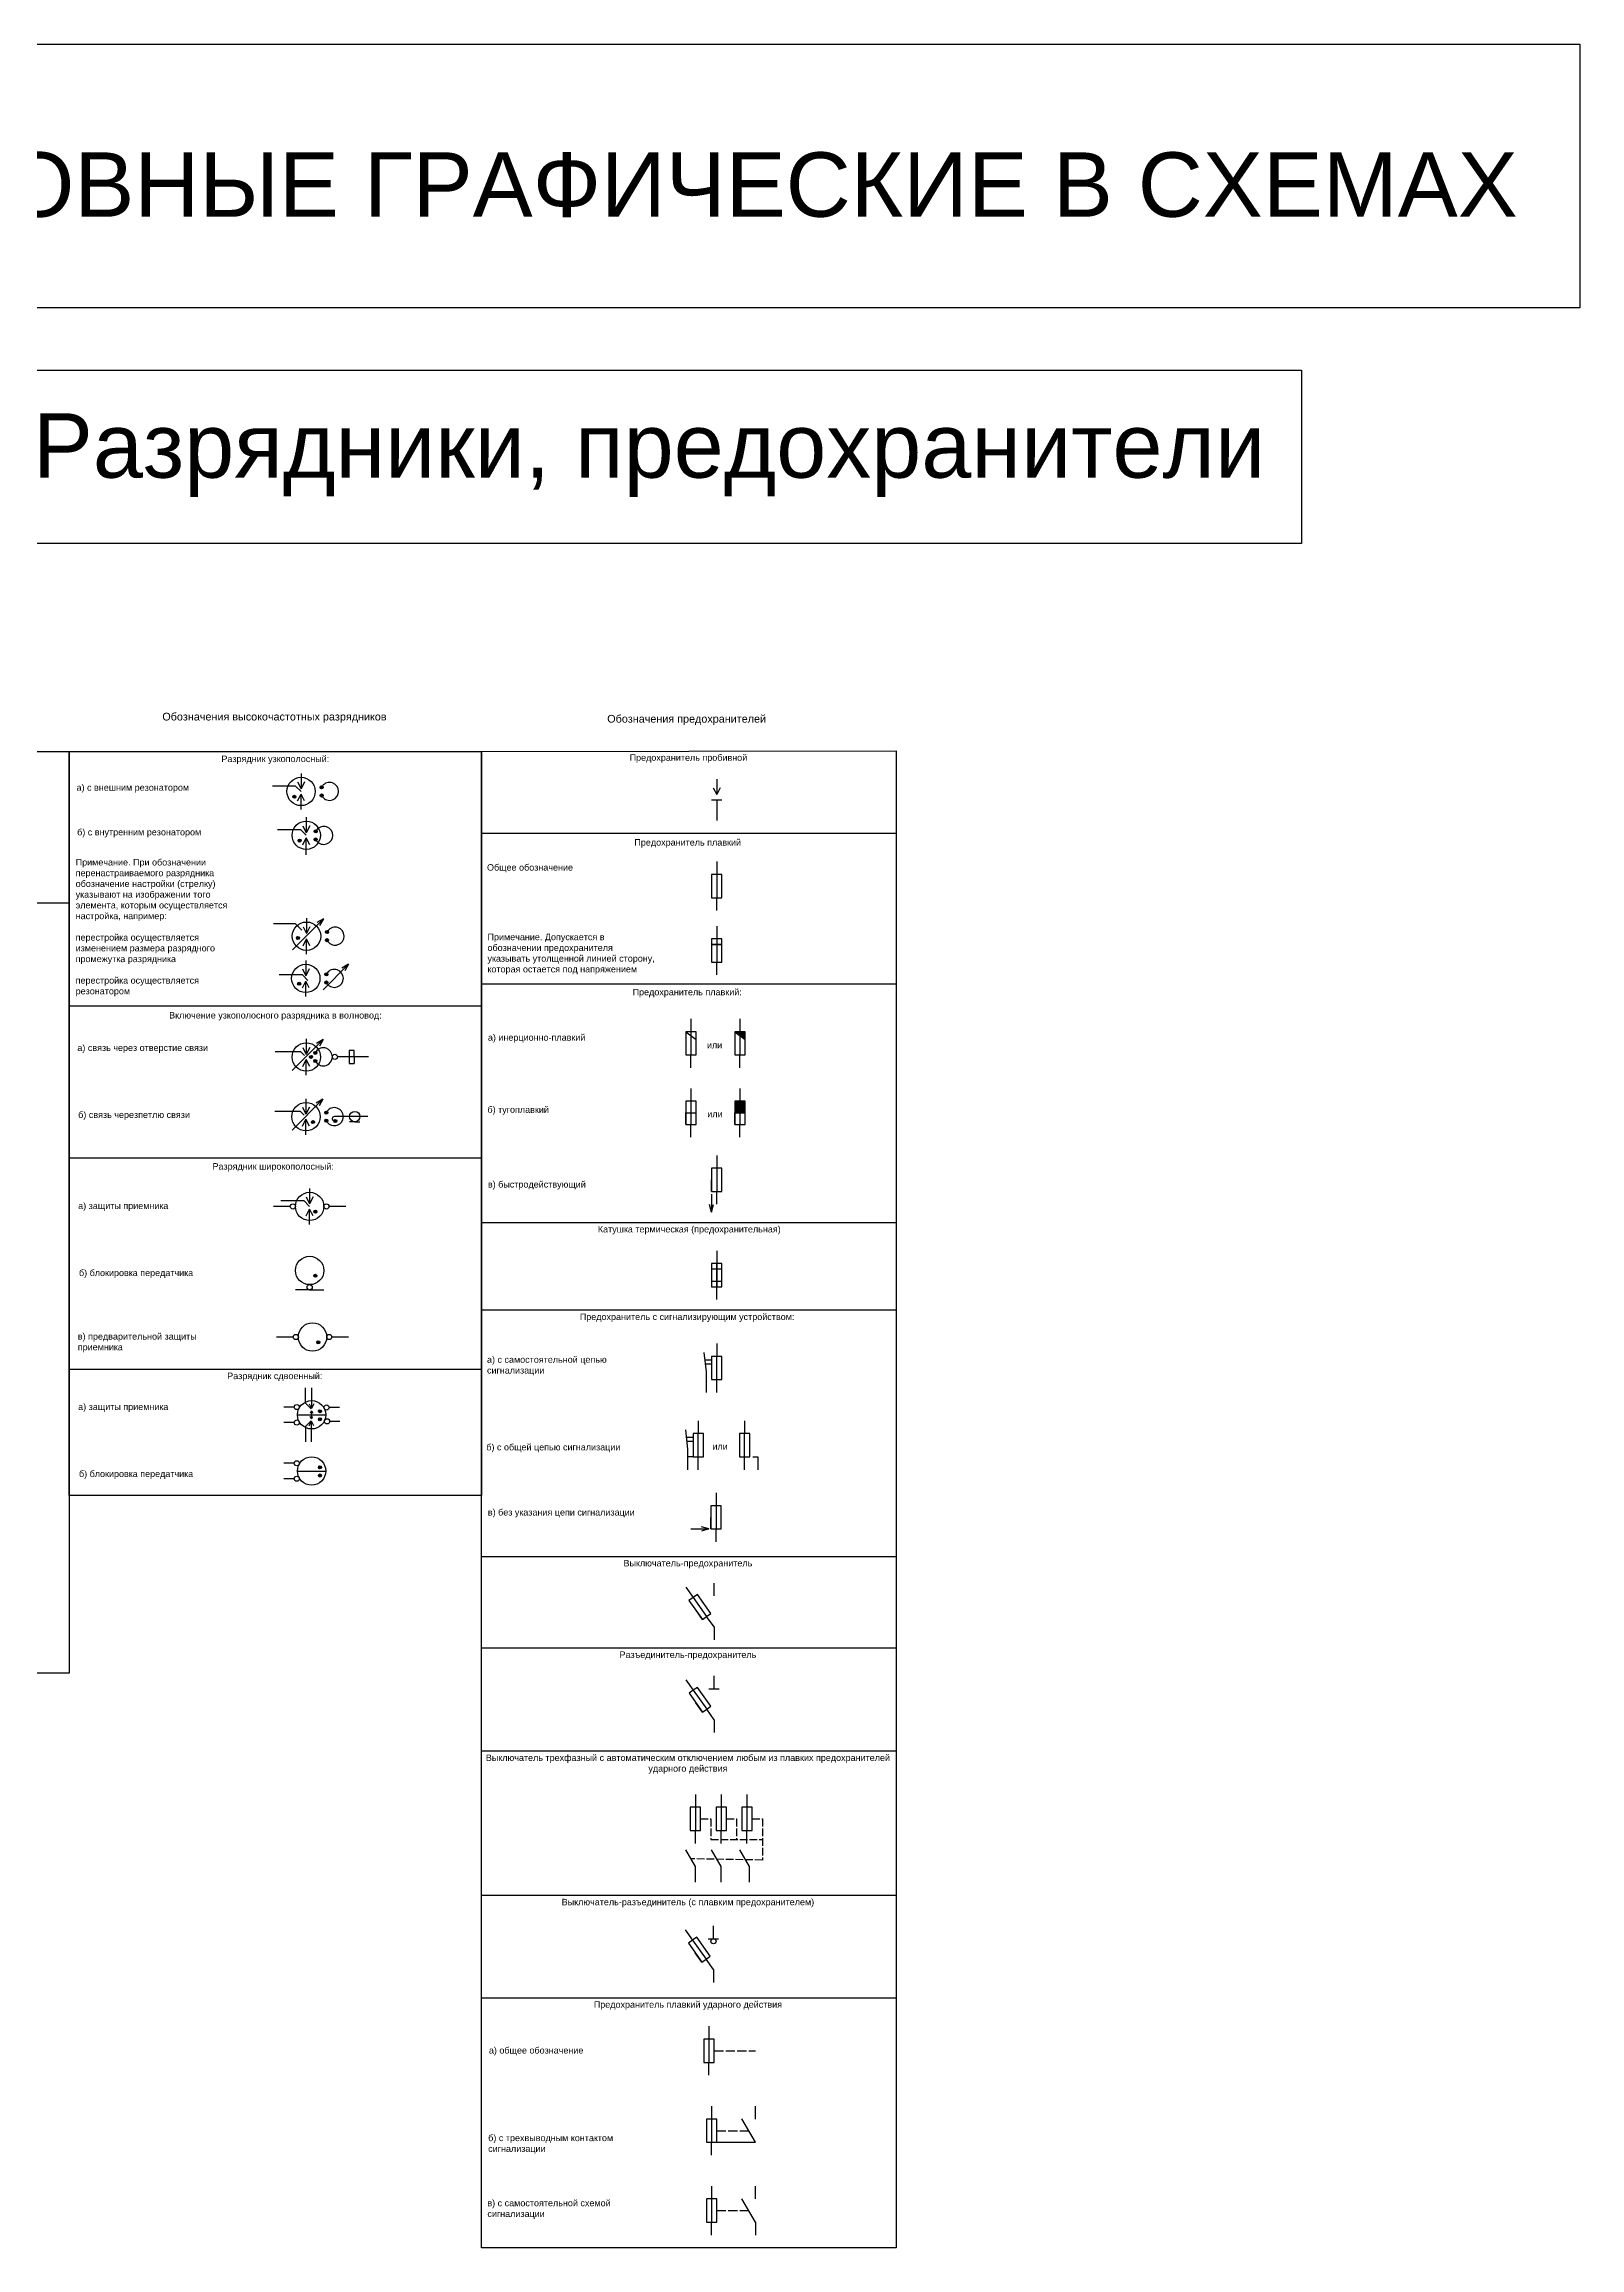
# Model space of a CAD drawing. Header units: millimetres. Extents: x 1912 to 3443, y 1498 to 2353.
# Drawn here: x 2292 to 2888, y 1498 to 2353 of the extents above; entities that cross this region are included whole.
import ezdxf

# ---------------------------------------------------------------- set-up
doc = ezdxf.new("R2010")
doc.units = ezdxf.units.MM
doc.linetypes.add('ACAD_ISO02W100', pattern=[15, 12, -3])
doc.layers.add('Пунктир', color=7, linetype='ACAD_ISO02W100')
doc.styles.get("Standard").update_dxf_attribs({"font": 'arial.ttf'})

msp = doc.modelspace()

# ---------------------------------------------------------------- hatches: boundary and pattern name
at = {"true_color": 0x000000}
h = msp.add_hatch(color=18, dxfattribs=at)
h.dxf.hatch_style = 1
h.paths.add_polyline_path([(2389.7, 2061.16, 1), (2388.51, 2061.16, 1)])
h = msp.add_hatch(color=18, dxfattribs=at)
h.dxf.hatch_style = 1
h.paths.add_polyline_path([(2399.95, 2065.33, 0.577673), (2399.05, 2064.81, 0.301784), (2399.42, 2064.26, -0.086002)])
h.paths.add_polyline_path([(2399.95, 2065.33, 0.086002), (2399.42, 2064.26, 0.536353), (2400.25, 2064.81, 0.26769)])
h.paths.add_polyline_path([(2399.43, 2062.23, 0.085826), (2399.97, 2061.16, 0.258394), (2400.25, 2061.67, 0.53055)])
h.paths.add_polyline_path([(2399.43, 2062.23, 0.30672), (2399.05, 2061.67, 0.589327), (2399.97, 2061.16, -0.085826)])
h = msp.add_hatch(color=18, dxfattribs=at)
h.dxf.hatch_style = 1
h.paths.add_polyline_path([(2391.7, 2044.16, 1), (2390.51, 2044.16, 1)])
h = msp.add_hatch(color=18, dxfattribs=at)
h.dxf.hatch_style = 1
h.paths.add_polyline_path([(2397.67, 2048.24, 0.577673), (2396.77, 2047.72, 0.301784), (2397.14, 2047.17, -0.086002)])
h.paths.add_polyline_path([(2397.67, 2048.24, 0.086002), (2397.14, 2047.17, 0.536353), (2397.97, 2047.72, 0.26769)])
h.paths.add_polyline_path([(2397.15, 2045.14, 0.085826), (2397.69, 2044.07, 0.258394), (2397.97, 2044.58, 0.53055)])
h.paths.add_polyline_path([(2397.15, 2045.14, 0.30672), (2396.77, 2044.58, 0.589327), (2397.69, 2044.07, -0.085826)])
h = msp.add_hatch()
h.set_pattern_fill('ANGLE', color=256)
h.set_pattern_definition([(0, (-683.602, -0.808), (0, 6.985), [5.08, -1.905]), (90, (-683.602, -0.808), (-6.985, 4e-16), [5.08, -1.905])])
h.paths.add_polyline_path([(2411.65, 2011.74, -0.010761), (2411.78, 2011.51), (2412.04, 2011.51, 0.584546)])
h.paths.add_polyline_path([(2411.78, 2011.51, 0.010761), (2411.65, 2011.74, 0.262191), (2411.52, 2011.51, 0.267949), (2411.65, 2011.29)])
h.paths.add_polyline_path([(2411.78, 2011.51), (2411.65, 2011.29, 0.262191), (2411.91, 2011.29, 0.010761)])
h.paths.add_polyline_path([(2412.04, 2011.51), (2411.78, 2011.51, -0.010761), (2411.91, 2011.29, 0.273724)])
h = msp.add_hatch(color=18, dxfattribs=at)
h.dxf.hatch_style = 1
h.paths.add_polyline_path([(2391.08, 2006.37, 1), (2389.88, 2006.37, 1)])
h = msp.add_hatch(color=18, dxfattribs=at)
h.dxf.hatch_style = 1
h.paths.add_polyline_path([(2402.06, 2009.16, 0.577673), (2401.17, 2008.65, 0.301784), (2401.53, 2008.09, -0.086002)])
h.paths.add_polyline_path([(2402.06, 2009.16, 0.086002), (2401.53, 2008.09, 0.536353), (2402.36, 2008.65, 0.26769)])
h.paths.add_polyline_path([(2401.54, 2006.06, 0.085826), (2402.08, 2005, 0.258394), (2402.36, 2005.51, 0.53055)])
h.paths.add_polyline_path([(2401.54, 2006.06, 0.30672), (2401.16, 2005.51, 0.589327), (2402.08, 2005, -0.085826)])
h = msp.add_hatch(color=18, dxfattribs=at)
h.dxf.hatch_style = 1
h.paths.add_polyline_path([(2401.79, 1992.76, 0.577673), (2400.89, 1992.24, 0.301784), (2401.26, 1991.69, -0.086002)])
h.paths.add_polyline_path([(2401.79, 1992.76, 0.086002), (2401.26, 1991.69, 0.536353), (2402.09, 1992.24, 0.26769)])
h.paths.add_polyline_path([(2401.27, 1989.66, 0.085826), (2401.81, 1988.6, 0.258394), (2402.09, 1989.1, 0.53055)])
h.paths.add_polyline_path([(2401.27, 1989.66, 0.30672), (2400.89, 1989.1, 0.589327), (2401.81, 1988.6, -0.085826)])
h = msp.add_hatch(color=18, dxfattribs=at)
h.dxf.hatch_style = 1
h.paths.add_polyline_path([(2391.54, 1988.6, 1), (2390.34, 1988.6, 1)])
h = msp.add_hatch()
h.set_pattern_fill('ANGLE', color=256)
h.set_pattern_definition([(0, (-564.516, 65.4206), (0, 6.985), [5.08, -1.905]), (90, (-564.516, 65.4206), (-6.985, 4e-16), [5.08, -1.905])])
h.paths.add_polyline_path([(2412.64, 1989.21, 1), (2412.12, 1989.21, 1)])
h = msp.add_hatch(color=18, dxfattribs=at)
h.dxf.hatch_style = 1
h.paths.add_polyline_path([(2564, 1970), (2562, 1970), (2562, 1968.49), (2564, 1966.99)])
h.paths.add_polyline_path([(2562, 1970), (2560, 1970), (2562, 1968.49)])
h = msp.add_hatch(color=18, dxfattribs=at)
h.dxf.hatch_style = 1
h.paths.add_polyline_path([(2396.17, 1960.21, 1), (2394.97, 1960.21, 1)])
h = msp.add_hatch(color=18, dxfattribs=at)
h.dxf.hatch_style = 1
h.paths.add_polyline_path([(2397.5, 1962.28, 0.577673), (2396.6, 1961.76, 0.301784), (2396.97, 1961.21, -0.086002)])
h.paths.add_polyline_path([(2397.5, 1962.28, 0.086002), (2396.97, 1961.21, 0.536353), (2397.8, 1961.76, 0.26769)])
h.paths.add_polyline_path([(2396.98, 1959.18, 0.085826), (2397.52, 1958.12, 0.258394), (2397.8, 1958.62, 0.53055)])
h.paths.add_polyline_path([(2396.98, 1959.18, 0.30672), (2396.6, 1958.62, 0.589327), (2397.52, 1958.12, -0.085826)])
h = msp.add_hatch(color=18, dxfattribs=at)
h.dxf.hatch_style = 1
h.paths.add_polyline_path([(2564, 1943), (2562, 1943), (2562, 1938.5), (2564, 1938.5)])
h.paths.add_polyline_path([(2562, 1943), (2560, 1943), (2560, 1938.5), (2562, 1938.5)])
h = msp.add_hatch(color=18, dxfattribs=at)
h.dxf.hatch_style = 1
h.paths.add_polyline_path([(2396.91, 1934.9, 1), (2395.71, 1934.9, 1)])
h = msp.add_hatch(color=18, dxfattribs=at)
h.dxf.hatch_style = 1
h.paths.add_polyline_path([(2401.78, 1939.11, 0.577673), (2400.88, 1938.59, 0.301784), (2401.25, 1938.04, -0.086002)])
h.paths.add_polyline_path([(2401.78, 1939.11, 0.086002), (2401.25, 1938.04, 0.536353), (2402.08, 1938.59, 0.26769)])
h.paths.add_polyline_path([(2401.26, 1936.01, 0.085826), (2401.8, 1934.94, 0.258394), (2402.08, 1935.45, 0.53055)])
h.paths.add_polyline_path([(2401.26, 1936.01, 0.30672), (2400.88, 1935.45, 0.589327), (2401.8, 1934.94, -0.085826)])
h = msp.add_hatch(color=18, dxfattribs=at)
h.dxf.hatch_style = 1
h.paths.add_polyline_path([(2405.56, 1935.35, 1), (2404.36, 1935.35, 1)])
h = msp.add_hatch(color=18, dxfattribs=at)
h.dxf.hatch_style = 1
h.paths.add_polyline_path([(2397.84, 1900.13, 1), (2396.64, 1900.13, 1)])
h = msp.add_hatch(color=18, dxfattribs=at)
h.dxf.hatch_style = 1
h.paths.add_polyline_path([(2397.85, 1875.27, 1), (2396.65, 1875.27, 1)])
h = msp.add_hatch(color=18, dxfattribs=at)
h.dxf.hatch_style = 1
h.paths.add_polyline_path([(2398.96, 1849.44, 1), (2397.76, 1849.44, 1)])
h = msp.add_hatch(color=18, dxfattribs=at)
h.dxf.hatch_style = 1
h.paths.add_polyline_path([(2399.61, 1822.71, 1), (2398.42, 1822.71, 1)])
h = msp.add_hatch(color=18, dxfattribs=at)
h.dxf.hatch_style = 1
h.paths.add_polyline_path([(2399.59, 1819.57, 1), (2398.39, 1819.57, 1)])
h = msp.add_hatch(color=18, dxfattribs=at)
h.dxf.hatch_style = 1
h.paths.add_polyline_path([(2399.59, 1797.76, 1), (2398.39, 1797.76, 1)])
h = msp.add_hatch(color=18, dxfattribs=at)
h.dxf.hatch_style = 1
h.paths.add_polyline_path([(2399.62, 1800.9, 1), (2398.42, 1800.9, 1)])

# ---------------------------------------------------------------- linework, layer by layer
for p, q in [((2391.68, 2070.22), (2391.68, 2064.22)), ((2389.56, 2065.34), (2380.56, 2065.34)), ((2391.68, 2063.22), (2389.56, 2065.34)), ((2390.34, 2066.9), (2391.68, 2064.22)), ((2390.34, 2059.54), (2391.68, 2062.22)), ((2393.02, 2066.9), (2391.68, 2064.22)), ((2393.02, 2059.54), (2391.68, 2062.22)), ((2391.68, 2056.22), (2391.68, 2062.22)), ((2551.66, 2064.68), (2553, 2062)), ((2553, 2068), (2553, 2062)), ((2554.34, 2064.68), (2553, 2062)), ((2393.68, 2053.22), (2393.68, 2047.22)), ((2551, 2060), (2555, 2060)), ((2553, 2060), (2553, 2052)), ((2391.56, 2048.34), (2382.56, 2048.34)), ((2393.68, 2046.22), (2391.56, 2048.34)), ((2392.34, 2049.9), (2393.68, 2047.22)), ((2392.34, 2042.54), (2393.68, 2045.22)), ((2395.02, 2049.9), (2393.68, 2047.22)), ((2395.02, 2042.54), (2393.68, 2045.22)), ((2393.68, 2038.61), (2393.68, 2044.61)), ((2461.69, 2047), (2622.69, 2047)), ((2553, 2036), (2553, 2031)), ((2553, 2031), (2551, 2031)), ((2551, 2031), (2551, 2022)), ((2555, 2031), (2553, 2031)), ((2553, 2031), (2553, 2022)), ((2555, 2022), (2555, 2031)), ((2141, 2020), (2301.69, 2020)), ((2551, 2022), (2553, 2022)), ((2553, 2017), (2553, 2022)), ((2553, 2022), (2555, 2022)), ((2389.5, 2011.87), (2381, 2011.87)), ((2388.37, 2001.82), (2400.39, 2013.84)), ((2391.97, 2009.4), (2389.5, 2011.87)), ((2392.45, 2010.74), (2393.79, 2008.06)), ((2393.79, 2014.06), (2393.79, 2008.06)), ((2395.14, 2010.74), (2393.79, 2008.06)), ((2400.39, 2013.84), (2397.79, 2012.34)), ((2400.39, 2013.84), (2398.89, 2011.25)), ((2553, 2011), (2553, 2006)), ((2392.45, 2003.37), (2393.79, 2006.06)), ((2395.14, 2003.37), (2393.79, 2006.06)), ((2393.79, 2000.06), (2393.79, 2006.06)), ((2553, 2006), (2551, 2006)), ((2551, 2006), (2551, 1997)), ((2555, 2006), (2553, 2006)), ((2553, 2006), (2553, 1997)), ((2555, 1997), (2555, 2006)), ((2392.18, 1994.34), (2393.52, 1991.66)), ((2393.52, 1997.66), (2393.52, 1991.66)), ((2394.86, 1994.34), (2393.52, 1991.66)), ((2400.21, 1986.25), (2410.11, 1996.15)), ((2410.11, 1996.15), (2407.51, 1994.65)), ((2410.11, 1996.15), (2408.61, 1993.55)), ((2551, 1997), (2553, 1997)), ((2553, 1992), (2553, 1997)), ((2553, 1997), (2555, 1997)), ((2392.19, 1992.01), (2383.19, 1992.01)), ((2392.18, 1986.97), (2393.52, 1989.66)), ((2394.31, 1989.88), (2392.19, 1992.01)), ((2394.86, 1986.97), (2393.52, 1989.66)), ((2393.52, 1983.66), (2393.52, 1989.66)), ((2461.69, 1988.58), (2622.69, 1988.58)), ((2301.69, 1980), (2461.69, 1980)), ((2393.71, 1967.17), (2393.71, 1961.17)), ((2543, 1970), (2541, 1970)), ((2541, 1970), (2541, 1961)), ((2541, 1970), (2544.99, 1966.99)), ((2543, 1975), (2543, 1970)), ((2545, 1970), (2543, 1970)), ((2543, 1970), (2543, 1961)), ((2545, 1961), (2545, 1970)), ((2562, 1970), (2560, 1970)), ((2560, 1970), (2560, 1961)), ((2562, 1975), (2562, 1970)), ((2564, 1970), (2562, 1970)), ((2562, 1970), (2562, 1961)), ((2564, 1961), (2564, 1970)), ((2391.59, 1962.22), (2381.59, 1962.22)), ((2388.28, 1954.94), (2400.3, 1966.96)), ((2393, 1960.81), (2391.59, 1962.22)), ((2392.37, 1963.86), (2393.71, 1961.17)), ((2392.37, 1956.49), (2393.71, 1959.17)), ((2395.05, 1963.86), (2393.71, 1961.17)), ((2395.05, 1956.49), (2393.71, 1959.17)), ((2393.71, 1953.17), (2393.71, 1959.17)), ((2400.3, 1966.96), (2397.71, 1965.46)), ((2400.3, 1966.96), (2398.8, 1964.36)), ((2417.82, 1960.21), (2405.82, 1960.21)), ((2412.32, 1962.71), (2410.32, 1962.71)), ((2410.32, 1962.71), (2410.32, 1957.71)), ((2412.32, 1960.21), (2412.32, 1962.71)), ((2417.82, 1960.21), (2412.32, 1960.21)), ((2412.32, 1960.21), (2412.32, 1957.71)), ((2541, 1961), (2543, 1961)), ((2543, 1956), (2543, 1961)), ((2543, 1961), (2545, 1961)), ((2560, 1961), (2562, 1961)), ((2562, 1956), (2562, 1961)), ((2562, 1961), (2564, 1961)), ((2410.32, 1957.71), (2412.32, 1957.71)), ((2388.17, 1931.76), (2400.19, 1943.79)), ((2393.59, 1944), (2393.59, 1938)), ((2400.19, 1943.79), (2397.59, 1942.29)), ((2400.19, 1943.79), (2398.69, 1941.19)), ((2543, 1943), (2541, 1943)), ((2541, 1943), (2541, 1934)), ((2543, 1948), (2543, 1943)), ((2545, 1943), (2543, 1943)), ((2543, 1943), (2543, 1934)), ((2545, 1934), (2545, 1943)), ((2562, 1943), (2560, 1943)), ((2560, 1943), (2560, 1934)), ((2562, 1948), (2562, 1943)), ((2564, 1943), (2562, 1943)), ((2562, 1943), (2562, 1934)), ((2564, 1934), (2564, 1943)), ((2391.47, 1939.05), (2381.47, 1939.05)), ((2392.89, 1937.63), (2391.47, 1939.05)), ((2392.25, 1940.68), (2393.59, 1938)), ((2392.25, 1933.32), (2393.59, 1936)), ((2394.93, 1940.68), (2393.59, 1938)), ((2394.93, 1933.32), (2393.59, 1936)), ((2393.59, 1930), (2393.59, 1936)), ((2417.6, 1937.03), (2404.6, 1937.03)), ((2412.51, 1935.03), (2410.51, 1935.03)), ((2412.51, 1935.03), (2414.51, 1935.03)), ((2541, 1934), (2541, 1938.5)), ((2541, 1938.5), (2545, 1938.5)), ((2541, 1934), (2543, 1934)), ((2543, 1929), (2543, 1934)), ((2543, 1934), (2545, 1934)), ((2560, 1934), (2560, 1938.5)), ((2560, 1938.5), (2564, 1938.5)), ((2560, 1934), (2562, 1934)), ((2562, 1929), (2562, 1934)), ((2562, 1934), (2564, 1934)), ((2301.69, 1921), (2461.69, 1921)), ((2553, 1917), (2551, 1917)), ((2551, 1917), (2551, 1908)), ((2553, 1922), (2553, 1917)), ((2555, 1917), (2553, 1917)), ((2553, 1917), (2553, 1908)), ((2555, 1908), (2555, 1917)), ((2395, 1909.18), (2395, 1903.18)), ((2551, 1908), (2551, 1912.5)), ((2551, 1908), (2553, 1908)), ((2553, 1903), (2553, 1908)), ((2553, 1908), (2555, 1908)), ((2387.5, 1902.18), (2381, 1902.18)), ((2392.88, 1904.31), (2383.88, 1904.31)), ((2395, 1902.18), (2392.88, 1904.31)), ((2393.66, 1905.87), (2395, 1903.18)), ((2393.66, 1898.5), (2395, 1901.18)), ((2396.34, 1905.87), (2395, 1903.18)), ((2396.34, 1898.5), (2395, 1901.18)), ((2395, 1895.18), (2395, 1901.18)), ((2409, 1902.18), (2402.5, 1902.18)), ((2551, 1900), (2550.22, 1902.9)), ((2551, 1907), (2551, 1900)), ((2551, 1900), (2551.78, 1902.9)), ((2461.69, 1896), (2622.69, 1896)), ((2553, 1885), (2553, 1880)), ((2553, 1885), (2553, 1880)), ((2553, 1880), (2551, 1880)), ((2551, 1880), (2551, 1871)), ((2553, 1880), (2551, 1880)), ((2551, 1880), (2551, 1871)), ((2555, 1877.79), (2551, 1877.79)), ((2551, 1873.21), (2555, 1873.21)), ((2555, 1880), (2553, 1880)), ((2553, 1880), (2553, 1871)), ((2555, 1880), (2553, 1880)), ((2553, 1871), (2553, 1880)), ((2555, 1871), (2555, 1880)), ((2555, 1871), (2555, 1880)), ((2395.01, 1869.82), (2389.51, 1869.82)), ((2395.01, 1869.82), (2400.51, 1869.82)), ((2551, 1871), (2553, 1871)), ((2551, 1871), (2553, 1871)), ((2553, 1866), (2553, 1871)), ((2553, 1871), (2555, 1871)), ((2553, 1866), (2553, 1871)), ((2553, 1871), (2555, 1871)), ((2461.69, 1862), (2622.69, 1862)), ((2388.62, 1851.5), (2382.12, 1851.5)), ((2410.12, 1851.5), (2403.62, 1851.5)), ((2553, 1849), (2553, 1844)), ((2301.69, 1839), (2461.69, 1839)), ((2549, 1838), (2548.17, 1845.45)), ((2551, 1842.5), (2548.5, 1842.5)), ((2551, 1841), (2548.67, 1841)), ((2553, 1844), (2551, 1844)), ((2551, 1844), (2551, 1835)), ((2555, 1844), (2553, 1844)), ((2553, 1835), (2553, 1844)), ((2555, 1835), (2555, 1844)), ((2393.44, 1825.79), (2393.44, 1831.74)), ((2395.77, 1831.81), (2395.77, 1823.81)), ((2549, 1830), (2549, 1838)), ((2551, 1835), (2553, 1835)), ((2553, 1830), (2553, 1835)), ((2553, 1835), (2555, 1835)), ((2389, 1824.31), (2385, 1824.31)), ((2395.56, 1823.66), (2393.44, 1825.79)), ((2394.87, 1825.6), (2395.77, 1823.81)), ((2395.77, 1822.81), (2395.27, 1821.94)), ((2396.66, 1825.6), (2395.77, 1823.81)), ((2395.77, 1822.31), (2395.77, 1822.81)), ((2395.77, 1822.81), (2396.27, 1821.94)), ((2395.77, 1821.31), (2395.77, 1822.31)), ((2406.6, 1824.15), (2402.6, 1824.15)), ((2389, 1818.31), (2385, 1818.31)), ((2390.27, 1821.31), (2401.27, 1821.31)), ((2395.56, 1818.95), (2393.44, 1816.83)), ((2393.44, 1816.83), (2393.44, 1810.87)), ((2394.87, 1817.02), (2395.77, 1818.81)), ((2395.77, 1819.81), (2395.27, 1820.67)), ((2395.77, 1821.31), (2395.77, 1819.81)), ((2395.77, 1819.81), (2396.27, 1820.67)), ((2396.66, 1817.02), (2395.77, 1818.81)), ((2395.77, 1810.81), (2395.77, 1818.81)), ((2406.75, 1818.78), (2402.75, 1818.78)), ((2541.83, 1808), (2541, 1815.45)), ((2545.83, 1814), (2543.83, 1814)), ((2543.83, 1814), (2543.83, 1805)), ((2545.83, 1819), (2545.83, 1814)), ((2547.83, 1814), (2545.83, 1814)), ((2545.83, 1805), (2545.83, 1814)), ((2547.83, 1805), (2547.83, 1814)), ((2563.83, 1814), (2561.83, 1814)), ((2561.83, 1814), (2561.83, 1805)), ((2563.83, 1819), (2563.83, 1814)), ((2565.83, 1814), (2563.83, 1814)), ((2563.83, 1805), (2563.83, 1814)), ((2565.83, 1805), (2565.83, 1814)), ((2543.83, 1812.5), (2541.33, 1812.5)), ((2543.83, 1811), (2541.49, 1811)), ((2541.83, 1800), (2541.83, 1808)), ((2543.83, 1805), (2541.83, 1805)), ((2543.83, 1805), (2545.83, 1805)), ((2545.83, 1800), (2545.83, 1805)), ((2545.83, 1805), (2547.83, 1805)), ((2561.83, 1805), (2563.83, 1805)), ((2563.83, 1800), (2563.83, 1805)), ((2563.83, 1805), (2565.83, 1805)), ((2567, 1805), (2569, 1805)), ((2569, 1805), (2569, 1800)), ((2389, 1802.5), (2385, 1802.5)), ((2389, 1796.5), (2385, 1796.5)), ((2390.27, 1799.5), (2401.27, 1799.5)), ((2552.78, 1791), (2552.78, 1786)), ((2552.78, 1786), (2550.78, 1786)), ((2550.78, 1786), (2550.78, 1777)), ((2550.78, 1777), (2550.78, 1781.5)), ((2554.78, 1786), (2552.78, 1786)), ((2552.78, 1786), (2552.78, 1777)), ((2554.78, 1777), (2554.78, 1786)), ((2543, 1777), (2550, 1777)), ((2550, 1777), (2547.1, 1777.78)), ((2550, 1777), (2547.1, 1776.22)), ((2550.78, 1777), (2552.78, 1777)), ((2552.78, 1772), (2552.78, 1777)), ((2552.78, 1777), (2554.78, 1777)), ((2461.69, 1766.39), (2622.69, 1766.39)), ((2540.96, 1754.46), (2543.86, 1750.39)), ((2552, 1751), (2552, 1756)), ((2543.86, 1750.39), (2542.24, 1749.23)), ((2542.24, 1749.23), (2547.47, 1741.91)), ((2545.49, 1751.55), (2543.86, 1750.39)), ((2543.86, 1750.39), (2549.09, 1743.07)), ((2547.47, 1741.91), (2544.85, 1745.57)), ((2550.72, 1744.23), (2545.49, 1751.55)), ((2547.47, 1741.91), (2549.09, 1743.07)), ((2549.09, 1743.07), (2550.72, 1744.23)), ((2552, 1739), (2549.09, 1743.07)), ((2552, 1739), (2552, 1734)), ((2461.69, 1730.89), (2622.69, 1730.89)), ((2552.04, 1715), (2552.04, 1720)), ((2541, 1718.46), (2543.91, 1714.39)), ((2543.91, 1714.39), (2542.28, 1713.23)), ((2542.28, 1713.23), (2547.51, 1705.91)), ((2545.53, 1715.55), (2543.91, 1714.39)), ((2543.91, 1714.39), (2549.14, 1707.07)), ((2550.76, 1708.23), (2545.53, 1715.55)), ((2550, 1715), (2554, 1715)), ((2547.51, 1705.91), (2544.89, 1709.57)), ((2547.51, 1705.91), (2549.14, 1707.07)), ((2549.14, 1707.07), (2550.76, 1708.23)), ((2552.04, 1703), (2549.14, 1707.07)), ((2552.04, 1703), (2552.04, 1698)), ((2461.69, 1690.89), (2622.69, 1690.89)), ((2544.75, 1669), (2542.75, 1669)), ((2542.75, 1669), (2542.75, 1660)), ((2544.75, 1674), (2544.75, 1669)), ((2546.75, 1669), (2544.75, 1669)), ((2544.75, 1669), (2544.75, 1660)), ((2546.75, 1660), (2546.75, 1669)), ((2554.75, 1669), (2552.75, 1669)), ((2552.75, 1669), (2552.75, 1660)), ((2554.75, 1674), (2554.75, 1669)), ((2556.75, 1669), (2554.75, 1669)), ((2554.75, 1669), (2554.75, 1660)), ((2556.75, 1660), (2556.75, 1669)), ((2564.75, 1669), (2562.75, 1669)), ((2562.75, 1669), (2562.75, 1660)), ((2564.75, 1674), (2564.75, 1669)), ((2566.75, 1669), (2564.75, 1669)), ((2564.75, 1669), (2564.75, 1660)), ((2566.75, 1660), (2566.75, 1669)), ((2542.75, 1660), (2544.75, 1660)), ((2544.75, 1655), (2544.75, 1660)), ((2544.75, 1660), (2546.75, 1660)), ((2546.75, 1660), (2546.75, 1664.5)), ((2552.75, 1660), (2554.75, 1660)), ((2554.75, 1655), (2554.75, 1660)), ((2554.75, 1660), (2556.75, 1660)), ((2556.75, 1660), (2556.75, 1664.5)), ((2562.75, 1660), (2564.75, 1660)), ((2564.75, 1655), (2564.75, 1660)), ((2564.75, 1660), (2566.75, 1660)), ((2566.75, 1660), (2566.75, 1664.5)), ((2544.75, 1646), (2541, 1652.5)), ((2554.75, 1646), (2551, 1652.5)), ((2565.75, 1646), (2562, 1652.5)), ((2544.75, 1640), (2544.75, 1646)), ((2554.75, 1640), (2554.75, 1646)), ((2565.75, 1640), (2565.75, 1646)), ((2461.69, 1634.89), (2622.69, 1634.89)), ((2540.75, 1621.46), (2543.66, 1617.39)), ((2543.66, 1617.39), (2542.03, 1616.23)), ((2545.28, 1618.55), (2543.66, 1617.39)), ((2543.66, 1617.39), (2548.89, 1610.07)), ((2550.51, 1611.23), (2545.28, 1618.55)), ((2549.75, 1618), (2553.75, 1618)), ((2551.79, 1618), (2551.79, 1623)), ((2542.03, 1616.23), (2547.26, 1608.91)), ((2547.26, 1608.91), (2544.64, 1612.57)), ((2547.26, 1608.91), (2548.89, 1610.07)), ((2548.89, 1610.07), (2550.51, 1611.23)), ((2551.79, 1606), (2548.89, 1610.07)), ((2551.79, 1606), (2551.79, 1601)), ((2461.69, 1595.11), (2622.69, 1595.11)), ((2550, 1584), (2550, 1579)), ((2550, 1579), (2548, 1579)), ((2548, 1579), (2548, 1570)), ((2552, 1579), (2550, 1579)), ((2550, 1579), (2550, 1570)), ((2552, 1570), (2552, 1579)), ((2552, 1570), (2552, 1574.5)), ((2548, 1570), (2550, 1570)), ((2550, 1565), (2550, 1570)), ((2550, 1570), (2552, 1570)), ((2551, 1553), (2551, 1548)), ((2568, 1539), (2562.75, 1548.09)), ((2568, 1548), (2568, 1553)), ((2551, 1548), (2549, 1548)), ((2549, 1548), (2549, 1539)), ((2553, 1548), (2551, 1548)), ((2551, 1548), (2551, 1539)), ((2553, 1539), (2553, 1548)), ((2553, 1539), (2553, 1543.5)), ((2549, 1539), (2551, 1539)), ((2551, 1534), (2551, 1539)), ((2551, 1539), (2553, 1539)), ((2553, 1539), (2568, 1539)), ((2551, 1517), (2549, 1517)), ((2549, 1517), (2549, 1508)), ((2551, 1522), (2551, 1517)), ((2553, 1517), (2551, 1517)), ((2551, 1517), (2551, 1508)), ((2553, 1508), (2553, 1517)), ((2568, 1508), (2562.75, 1517.09)), ((2568, 1517), (2568, 1522)), ((2549, 1508), (2551, 1508)), ((2551, 1503), (2551, 1508)), ((2551, 1508), (2553, 1508)), ((2553, 1508), (2553, 1512.5)), ((2568, 1508), (2568, 1503))]:
    msp.add_line(p, q)
at = {"lineweight": 35}
msp.add_line((2555, 2003.79), (2551, 2003.79), dxfattribs=at)
at = {"lineweight": 25}
msp.add_line((2560, 1970), (2563.99, 1966.99), dxfattribs=at)
for points in [[(1912.28, 2353.27), (2888.06, 2353.27), (2888.06, 2250.97), (1912.28, 2250.97)], [(2014.46, 2226.71), (2780.01, 2226.71), (2780.01, 2159.46), (2014.46, 2159.46)], [(2141, 2078.72), (2301.69, 2078.72), (2301.69, 1721), (2141, 1721)], [(2301.69, 2078.72), (2461.69, 2078.72), (2461.69, 1790), (2301.69, 1790)], [(2461.69, 2078.72), (2622.69, 2079), (2622.69, 1498), (2461.69, 1498)]]:
    msp.add_lwpolyline(points, close=True)
for centre, radius in [((2391.68, 2063.22), 5.5), ((2391.68, 2063.22), 5.5), ((2389.1, 2061.16), 0.599), ((2399.65, 2064.81), 0.599), ((2399.65, 2061.67), 0.599), ((2393.68, 2046.22), 5.5), ((2393.68, 2046.22), 5.5), ((2391.1, 2044.16), 0.599), ((2397.37, 2047.72), 0.599), ((2397.37, 2044.58), 0.599), ((2393.79, 2007.06), 5.5), ((2393.79, 2007.06), 5.5), ((2390.48, 2006.37), 0.599), ((2401.76, 2005.51), 0.599), ((2401.76, 2008.65), 0.599), ((2393.52, 1990.66), 5.5), ((2393.52, 1990.66), 5.5), ((2401.49, 1992.24), 0.599), ((2390.94, 1988.6), 0.599), ((2401.49, 1989.1), 0.599), ((2393.71, 1960.17), 5.5), ((2393.71, 1960.17), 5.5), ((2395.57, 1960.21), 0.599), ((2397.2, 1961.76), 0.599), ((2397.2, 1958.62), 0.599), ((2404.82, 1960.21), 1), ((2393.59, 1937), 5.5), ((2393.59, 1937), 5.5), ((2396.31, 1934.9), 0.599), ((2401.48, 1938.59), 0.599), ((2401.48, 1935.45), 0.599), ((2404.96, 1935.35), 0.599), ((2412.51, 1937.03), 2), ((2395, 1902.18), 5.5), ((2395, 1902.18), 5.5), ((2388.5, 1902.18), 1), ((2397.24, 1900.13), 0.599), ((2401.5, 1902.18), 1), ((2395.01, 1877.32), 5.5), ((2397.25, 1875.27), 0.599), ((2395.01, 1870.82), 1), ((2396.12, 1851.5), 5.5), ((2396.12, 1851.5), 5.5), ((2389.62, 1851.5), 1), ((2398.36, 1849.44), 0.599), ((2402.62, 1851.5), 1), ((2390, 1824.31), 1), ((2395.77, 1821.31), 5.5), ((2395.77, 1821.31), 5.5), ((2399.02, 1822.71), 0.599), ((2401.6, 1824.15), 1), ((2390, 1818.31), 1), ((2398.99, 1819.57), 0.599), ((2401.75, 1818.78), 1), ((2395.77, 1799.5), 5.5), ((2390, 1802.5), 1), ((2390, 1796.5), 1), ((2398.99, 1797.76), 0.599), ((2399.02, 1800.9), 0.599), ((2551.75, 1617), 1)]:
    msp.add_circle(centre, radius)
for centre, radius, start, end in [((2402.77, 2063.26), 3.5, 216.73126, 143.72734), ((2400.5, 2046.17), 3.5, 216.73126, 143.72734), ((2404.89, 2007.09), 3.5, 216.73126, 143.72734), ((2404.61, 1990.69), 3.5, 216.73126, 143.72734), ((2400.32, 1960.21), 3.5, 216.73126, 143.72734), ((2404.6, 1937.03), 3.5, 216.73126, 143.72734), ((2404.58, 1936.22), 0.811, 88.34571, 255.17425)]:
    msp.add_arc(centre, radius, start, end)
at = {"layer": 'Пунктир', "ltscale": 0.25}
for p, q in [((2546.75, 1664.5), (2550.75, 1664.5)), ((2550.75, 1664.5), (2550.75, 1656.5)), ((2556.75, 1664.5), (2560.75, 1664.5)), ((2560.75, 1664.5), (2560.75, 1656.5)), ((2566.75, 1664.5), (2570.75, 1664.5)), ((2570.75, 1664.5), (2570.75, 1648.5)), ((2550.75, 1656.5), (2570.75, 1656.5)), ((2570.75, 1648.5), (2543.02, 1649))]:
    msp.add_line(p, q, dxfattribs=at)
at = {"layer": 'Пунктир', "ltscale": 0.3}
for p, q in [((2552, 1574.5), (2568, 1574.5)), ((2553, 1543.5), (2565.4, 1543.5)), ((2553, 1512.5), (2565.4, 1512.5))]:
    msp.add_line(p, q, dxfattribs=at)

# ---------------------------------------------------------------- texts
at = {"attachment_point": 1}
for s, width, gutter_width, heights, insert, char_height in [('ОБОЗНАЧЕНИЯ УСЛОВНЫЕ ГРАФИЧЕСКИЕ В СХЕМАХ', 1137.9666, 125, [-25.87], (1927.55, 2311.25), 25), ('ГОСТ 2.727-68 Разрядники, предохранители', 6862.284, 125, [-32.38], (2037.69, 2209.98), 25), ('\\pxqc;Обозначения высокочастотных разрядников', 160.0234, 12.5, [-3.9], (2301.33, 2093.77), 3), ('\\pxqc;Обозначения предохранителей', 160.0234, 12.5, [-3.9], (2461.32, 2092.93), 3), ('а) с внешним резонатором', 56.3975, 12.5, [-3.28], (2304.53, 2066), 2.5), ('б) с внутренним резонатором', 56.3975, 12.5, [-3.29], (2304.76, 2048.68), 2.5), ('Примечание. При обозначении перенастраиваемого разрядника обозначение настройки (стрелку) указывают на изображении того элемента, которым осуществляется настройка, например:\\P\\Pперестройка осуществляется изменением размера разрядного промежутка разрядника\\P\\Pперестройка осуществляется резонатором', 65.731, 12.5, [-53.37], (2304.19, 2037), 2.5), ('Общее обозначение', 56.3975, 12.5, [-3.07], (2463.85, 2035), 2.5), ('Примечание. Допускается в обозначении предохранителя указывать утолщенной линией сторону, которая остается под напряжением', 65.731, 12.5, [-15.75], (2464.04, 2008), 2.5), ('а) инерционно-плавкий', 56.3975, 12.5, [-3.28], (2464.2, 1969), 2.5), ('а) связь через отверстие связи', 56.3975, 12.5, [-3.28], (2304.85, 1965), 2.5), ('или', 6.8048, 12.5, [-2.51], (2549.2, 1966), 2.5), ('б) связь черезпетлю связи', 56.3975, 12.5, [-3.29], (2305.17, 1939), 2.5), ('б) тугоплавкий', 56.3975, 12.5, [-3.29], (2464.02, 1941), 2.5), ('или', 6.8048, 12.5, [-2.51], (2549.35, 1939.29), 2.5), ('в) быстродействующий', 56.3975, 12.5, [-3.29], (2464.2, 1912), 2.5), ('а) защиты приемника', 56.3975, 12.5, [-3.28], (2305.17, 1903.65), 2.5), ('б) блокировка передатчика', 56.3975, 12.5, [-3.29], (2305.48, 1877.65), 2.5), ('в) предварительной защиты приемника', 56.3975, 12.5, [-7.4], (2305.02, 1853), 2.5), ('а) с самостоятельной цепью сигнализации', 56.3975, 12.5, [-7.22], (2463.85, 1844), 2.5), ('а) защиты приемника', 56.3975, 12.5, [-3.28], (2305.17, 1825.66), 2.5), ('б) с общей цепью сигнализации', 56.3975, 12.5, [-3.29], (2463.58, 1810), 2.5), ('или', 6.8048, 12.5, [-2.51], (2551.35, 1810.29), 2.5), ('б) блокировка передатчика', 56.3975, 12.5, [-3.29], (2305.48, 1799.66), 2.5), ('в) без указания цепи сигнализации', 56.3975, 12.5, [-7.24], (2464.17, 1784.73), 2.5), ('а) общее обозначение', 56.3975, 12.5, [-3.29], (2464.58, 1575.94), 2.5), ('б) с трехвыводным контактом сигнализации', 56.3975, 12.5, [-7.24], (2464.31, 1541.94), 2.5), ('в) с самостоятельной схемой сигнализации', 56.3975, 12.5, [-7.22], (2464, 1516.67), 2.5)]:
    msp.add_mtext_dynamic_manual_height_columns(s, width=width, gutter_width=gutter_width, heights=heights, dxfattribs=dict(at, insert=insert, char_height=char_height))
at = {"color": 242, "true_color": 0xcd2027, "char_height": 2.5, "attachment_point": 1}
for s, heights, insert in [('\\pxqc;Разрядник узкополосный:', [-3.23], (2301.69, 2077.12)), ('\\pxqc;Предохранитель пробивной', [-3.25], (2462.03, 2077.61)), ('\\pxqc;Предохранитель плавкий', [-3.19], (2461.76, 2044.71)), ('\\pxqc;Предохранитель плавкий:', [-3.19], (2461.55, 1986.61)), ('\\pxqc;Включение узкополосного разрядника в волновод:', [-3.23], (2301.73, 1977.61)), ('\\pxqc;Разрядник широкополосный:', [-3.19], (2300.87, 1918.98)), ('\\pxqc;Катушка термическая (предохранительная)', [-3.28], (2462.36, 1894.59)), ('\\pxqc;Предохранитель с сигнализирующим устройством:', [-3.23], (2461.51, 1860.59)), ('\\pxqc;Разрядник сдвоенный:', [-3.19], (2301.48, 1837.66)), ('\\pxqc;Выключатель-предохранитель', [-3.19], (2461.83, 1764.98)), ('\\pxqc;Разъединитель-предохранитель', [-3.19], (2461.83, 1729.48)), ('\\pxqc;Выключатель трехфазный с автоматическим отключением любым из плавких предохранителей ударного действия', [-7.46], (2461.83, 1689.48)), ('\\pxqc;Выключатель-разъединитель (с плавким предохранителем)', [-3.28], (2461.83, 1633.48)), ('\\pxqc;Предохранитель плавкий ударного действия', [-3.23], (2461.83, 1593.7))]:
    msp.add_mtext_dynamic_manual_height_columns(s, width=160, gutter_width=12.5, heights=heights, dxfattribs=dict(at, insert=insert))

doc.saveas('drawing.dxf')
